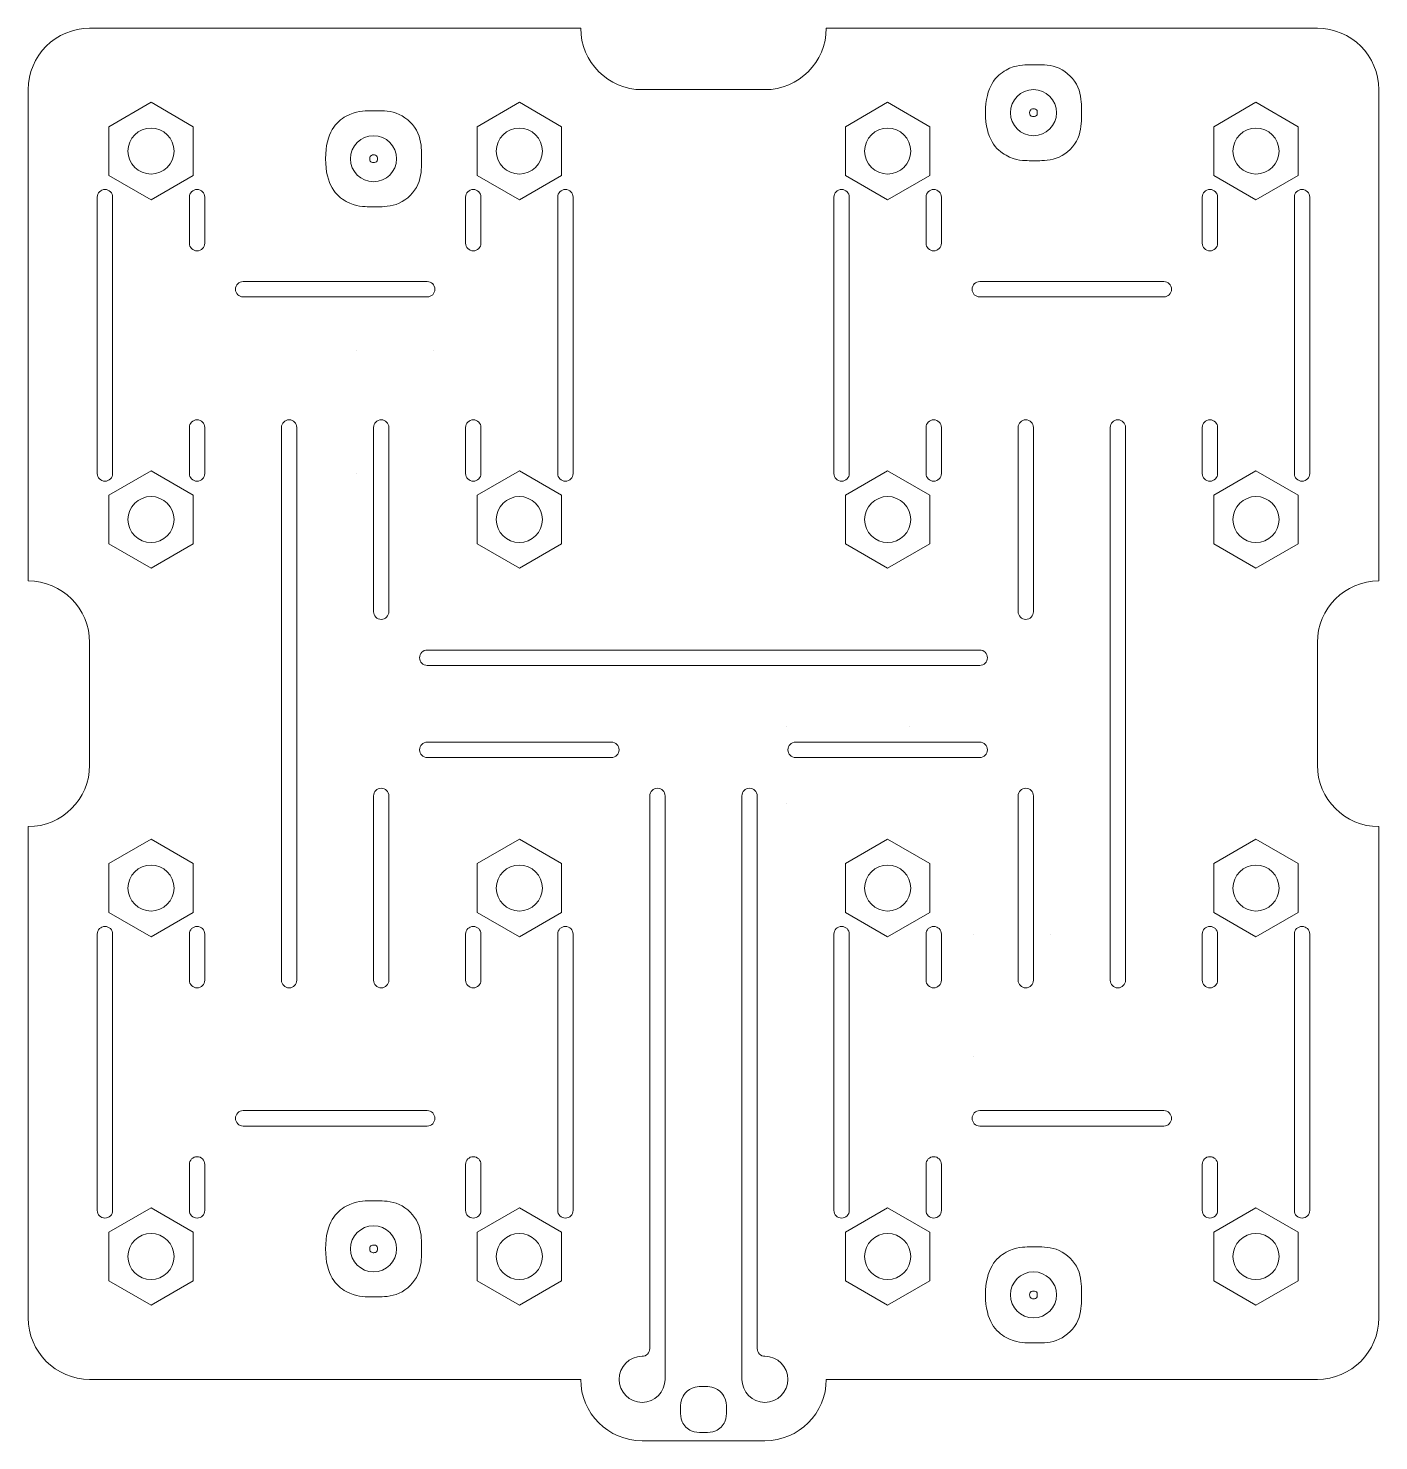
# Model space of a CAD drawing. Header units: millimetres. Extents: x -44 to 44, y -48 to 44.
import ezdxf

# ---------------------------------------------------------------- set-up
doc = ezdxf.new("R2010")
doc.units = ezdxf.units.MM
doc.layers.add('CuttingLines_0p003mm', color=5, linetype='CONTINUOUS', lineweight=0, true_color=0x0000ff)

# ---------------------------------------------------------------- blocks, each defined once
blk = doc.blocks.new('M3_NutHole_CL')
at = {"layer": 'CuttingLines_0p003mm'}
for p, q in [((0, 3.175426), (-2.75, 1.587713)), ((0, 3.175426), (2.75, 1.587713)), ((-2.75, 1.587713), (-2.75, -1.587713)), ((2.75, 1.587713), (2.75, -1.587713)), ((-2.75, -1.587713), (0, -3.175426)), ((2.75, -1.587713), (0, -3.175426))]:
    blk.add_line(p, q, dxfattribs=at)

msp = doc.modelspace()

# ---------------------------------------------------------------- linework, layer by layer
at = {"layer": 'CuttingLines_0p003mm'}
for p, q in [((-40, 44), (-8, 44)), ((8, 44), (40, 44)), ((-44, 40), (-44, 8)), ((-4, 40), (4, 40)), ((44, 8), (44, 40)), ((-39.5, 33), (-39.5, 15)), ((-38.5, 33), (-38.5, 15)), ((-33.5, 30), (-33.5, 33)), ((-32.5, 30), (-32.5, 33)), ((-15.5, 33), (-15.5, 30)), ((-14.5, 33), (-14.5, 30)), ((-9.5, 33), (-9.5, 15)), ((-8.5, 33), (-8.5, 15)), ((8.5, 33), (8.5, 15)), ((9.5, 33), (9.5, 15)), ((14.5, 30), (14.5, 33)), ((15.5, 30), (15.5, 33)), ((32.5, 33), (32.5, 30)), ((33.5, 33), (33.5, 30)), ((38.5, 33), (38.5, 15)), ((39.5, 33), (39.5, 15)), ((-18, 27.5), (-30, 27.5)), ((18, 27.5), (30, 27.5)), ((-18, 26.5), (-30, 26.5)), ((18, 26.5), (30, 26.5)), ((-33.5, 18), (-33.5, 15)), ((-32.5, 18), (-32.5, 15)), ((-27.5, -18), (-27.5, 18)), ((-26.5, -18), (-26.5, 18)), ((-21.5, 6), (-21.5, 18)), ((-20.5, 6), (-20.5, 18)), ((-15.5, 18), (-15.5, 15)), ((-14.5, 18), (-14.5, 15)), ((14.5, 18), (14.5, 15)), ((15.5, 18), (15.5, 15)), ((20.5, 6), (20.5, 18)), ((21.5, 6), (21.5, 18)), ((26.5, 18), (26.5, -18)), ((27.5, 18), (27.5, -18)), ((32.5, 18), (32.5, 15)), ((33.5, 18), (33.5, 15)), ((-40, 4), (-40, -4)), ((40, 4), (40, -4)), ((-18, 3.5), (18, 3.5)), ((-18, 2.5), (18, 2.5)), ((-18, -2.5), (-6, -2.5)), ((6, -2.5), (18, -2.5)), ((-18, -3.5), (-6, -3.5)), ((6, -3.5), (18, -3.5)), ((-21.5, -18), (-21.5, -6)), ((-20.5, -18), (-20.5, -6)), ((-3.5, -6), (-3.5, -42)), ((-2.5, -6), (-2.5, -44)), ((2.5, -6), (2.5, -44)), ((3.5, -6), (3.5, -42)), ((20.5, -6), (20.5, -18)), ((21.5, -6), (21.5, -18)), ((-44, -8), (-44, -40)), ((44, -40), (44, -8)), ((-39.5, -15), (-39.5, -33)), ((-38.5, -15), (-38.5, -33)), ((-33.5, -15), (-33.5, -18)), ((-32.5, -15), (-32.5, -18)), ((-15.5, -15), (-15.5, -18)), ((-14.5, -15), (-14.5, -18)), ((-9.5, -15), (-9.5, -33)), ((-8.5, -15), (-8.5, -33)), ((8.5, -15), (8.5, -33)), ((9.5, -15), (9.5, -33)), ((14.5, -15), (14.5, -18)), ((15.5, -15), (15.5, -18)), ((32.5, -15), (32.5, -18)), ((33.5, -15), (33.5, -18)), ((38.5, -15), (38.5, -33)), ((39.5, -15), (39.5, -33)), ((-18, -26.5), (-30, -26.5)), ((18, -26.5), (30, -26.5)), ((-18, -27.5), (-30, -27.5)), ((18, -27.5), (30, -27.5)), ((-33.5, -33), (-33.5, -30)), ((-32.5, -33), (-32.5, -30)), ((-15.5, -33), (-15.5, -30)), ((-14.5, -33), (-14.5, -30)), ((14.5, -30), (14.5, -33)), ((15.5, -30), (15.5, -33)), ((32.5, -30), (32.5, -33)), ((33.5, -30), (33.5, -33)), ((-4, -42.5), (-4, -42.5)), ((4, -42.5), (4, -42.5)), ((-40, -44), (-8, -44)), ((8, -44), (40, -44)), ((4, -48), (-4, -48))]:
    msp.add_line(p, q, dxfattribs=at)
for centre in [(-36, 36), (-12, 36), (12, 36), (36, 36), (-36, 12), (-12, 12), (12, 12), (36, 12), (-36, -12), (-12, -12), (12, -12), (36, -12), (-36, -36), (-12, -36), (12, -36), (36, -36)]:
    msp.add_circle(centre, 1.5, dxfattribs=at)
for centre, radius, start, end in [((-40, 40), 4, 90, 180), ((-4, 44), 4, 180, 270), ((4, 44), 4, 270, 0), ((40, 40), 4, 0, 90), ((-39, 33), 0.5, 0, 180), ((-33, 33), 0.5, 0, 180), ((-15, 33), 0.5, 0, 180), ((-9, 33), 0.5, 0, 180), ((9, 33), 0.5, 0, 180), ((15, 33), 0.5, 0, 180), ((33, 33), 0.5, 0, 180), ((39, 33), 0.5, 0, 180), ((-33, 30), 0.5, 180, 0), ((-15, 30), 0.5, 180, 0), ((15, 30), 0.5, 180, 0), ((33, 30), 0.5, 180, 0), ((-30, 27), 0.5, 90, 270), ((-18, 27), 0.5, 270, 90), ((18, 27), 0.5, 90, 270), ((30, 27), 0.5, 270, 90), ((-33, 18), 0.5, 0, 180), ((-27, 18), 0.5, 0, 180), ((-21, 18), 0.5, 0, 180), ((-15, 18), 0.5, 0, 180), ((15, 18), 0.5, 0, 180), ((21, 18), 0.5, 0, 180), ((27, 18), 0.5, 0, 180), ((33, 18), 0.5, 0, 180), ((-39, 15), 0.5, 180, 0), ((-33, 15), 0.5, 180, 0), ((-15, 15), 0.5, 180, 0), ((-9, 15), 0.5, 180, 0), ((9, 15), 0.5, 180, 0), ((15, 15), 0.5, 180, 0), ((33, 15), 0.5, 180, 360), ((39, 15), 0.5, 180, 0), ((-44, 4), 4, 0, 90), ((44, 4), 4, 90, 180), ((-21, 6), 0.5, 180, 0), ((21, 6), 0.5, 180, 0), ((-18, 3), 0.5, 90, 270), ((18, 3), 0.5, 270, 90), ((-18, -3), 0.5, 90, 270), ((-6, -3), 0.5, 270, 90), ((6, -3), 0.5, 90, 270), ((18, -3), 0.5, 270, 90), ((-44, -4), 4, 270, 0), ((44, -4), 4, 180, 270), ((-21, -6), 0.5, 0, 180), ((-3, -6), 0.5, 0, 180), ((3, -6), 0.5, 360, 180), ((21, -6), 0.5, 0, 180), ((-39, -15), 0.5, 0, 180), ((-33, -15), 0.5, 0, 180), ((-15, -15), 0.5, 360, 180), ((-9, -15), 0.5, 360, 180), ((9, -15), 0.5, 0, 180), ((15, -15), 0.5, 0, 180), ((33, -15), 0.5, 360, 180), ((39, -15), 0.5, 360, 180), ((-33, -18), 0.5, 180, 0), ((-27, -18), 0.5, 180, 0), ((-21, -18), 0.5, 180, 0), ((-15, -18), 0.5, 180, 0), ((15, -18), 0.5, 180, 0), ((21, -18), 0.5, 180, 0), ((27, -18), 0.5, 180, 0), ((33, -18), 0.5, 180, 0), ((-30, -27), 0.5, 90, 270), ((-18, -27), 0.5, 270, 90), ((18, -27), 0.5, 90, 270), ((30, -27), 0.5, 270, 90), ((-33, -30), 0.5, 0, 180), ((-15, -30), 0.5, 360, 180), ((15, -30), 0.5, 0, 180), ((33, -30), 0.5, 0, 180), ((-39, -33), 0.5, 180, 0), ((-33, -33), 0.5, 180, 0), ((-15, -33), 0.5, 180, 360), ((-9, -33), 0.5, 180, 0), ((9, -33), 0.5, 180, 0), ((15, -33), 0.5, 180, 0), ((33, -33), 0.5, 180, 0), ((39, -33), 0.5, 180, 0), ((-40, -40), 4, 180, 270), ((40, -40), 4, 270, 0), ((-4, -42), 0.5, 270, 360), ((4, -42), 0.5, 180, 270), ((-4, -44), 1.5, 90, 0), ((4, -44), 1.5, 180, 90), ((-4, -44), 4, 180, 270), ((4, -44), 4, 270, 0)]:
    msp.add_arc(centre, radius, start, end, dxfattribs=at)
for centre in [(21.5, 38.5), (-21.5, 35.5), (-21.5, -35.5), (21.5, -38.5)]:
    msp.add_ellipse(centre, major_axis=(-1.5, 0), ratio=1, dxfattribs=at)
for points in [[(18.3754, 38.4997), (18.3754, 40.2253), (19.7748, 41.6247), (21.5004, 41.6247), (21.5004, 41.6247), (23.226, 41.6247), (24.6254, 40.2253), (24.6254, 38.4997), (24.6254, 38.4997), (24.6254, 36.7741), (23.226, 35.3747), (21.5004, 35.3747), (21.5004, 35.3747), (19.7748, 35.3747), (18.3754, 36.7741), (18.3754, 38.4997)], [(21.2504, 38.4997), (21.2504, 38.6378), (21.3623, 38.7497), (21.5004, 38.7497), (21.5004, 38.7497), (21.6384, 38.7497), (21.7504, 38.6378), (21.7504, 38.4997), (21.7504, 38.4997), (21.7504, 38.3616), (21.6384, 38.2497), (21.5004, 38.2497), (21.5004, 38.2497), (21.3623, 38.2497), (21.2504, 38.3616), (21.2504, 38.4997)], [(-24.6246, 35.4997), (-24.6246, 37.2253), (-23.2252, 38.6247), (-21.4996, 38.6247), (-21.4996, 38.6247), (-19.774, 38.6247), (-18.3746, 37.2253), (-18.3746, 35.4997), (-18.3746, 35.4997), (-18.3746, 33.7741), (-19.774, 32.3747), (-21.4996, 32.3747), (-21.4996, 32.3747), (-23.2252, 32.3747), (-24.6246, 33.7741), (-24.6246, 35.4997)], [(-21.7496, 35.4997), (-21.7496, 35.6378), (-21.6377, 35.7497), (-21.4996, 35.7497), (-21.4996, 35.7497), (-21.3616, 35.7497), (-21.2496, 35.6378), (-21.2496, 35.4997), (-21.2496, 35.4997), (-21.2496, 35.3616), (-21.3616, 35.2497), (-21.4996, 35.2497), (-21.4996, 35.2497), (-21.6377, 35.2497), (-21.7496, 35.3616), (-21.7496, 35.4997)], [(-22.6003, 23), (-22.6003, 23), (-22.6003, 23), (-22.6003, 23)], [(-22.6003, 23), (-22.6003, 23), (-22.6003, 23), (-22.6003, 23)], [(-17.6003, 23), (-17.6003, 23), (-17.6003, 23), (-17.6003, 23)], [(-22.6003, 15), (-22.6003, 15), (-22.6003, 15), (-22.6003, 15)], [(5.3996, -1.5), (5.3996, -1.5), (5.3996, -1.5), (5.3996, -1.5)], [(5.3996, -1.5), (5.3996, -1.5), (5.3996, -1.5), (5.3996, -1.5)], [(13.3996, -1.5), (13.3996, -1.5), (13.3996, -1.5), (13.3996, -1.5)], [(5.3996, -6.5), (5.3996, -6.5), (5.3996, -6.5), (5.3996, -6.5)], [(17.5995, -14.9999), (17.5995, -14.9999), (17.5995, -14.9999), (17.5995, -14.9999)], [(17.5995, -14.9999), (17.5995, -14.9999), (17.5995, -14.9999), (17.5995, -14.9999)], [(22.5996, -15), (22.5996, -15), (22.5996, -15), (22.5996, -15)], [(17.5995, -23), (17.5995, -23), (17.5995, -23), (17.5995, -23)], [(-24.6246, -35.5003), (-24.6246, -33.7747), (-23.2252, -32.3753), (-21.4996, -32.3753), (-21.4996, -32.3753), (-19.774, -32.3753), (-18.3746, -33.7747), (-18.3746, -35.5003), (-18.3746, -35.5003), (-18.3746, -37.2259), (-19.774, -38.6253), (-21.4996, -38.6253), (-21.4996, -38.6253), (-23.2252, -38.6253), (-24.6246, -37.2259), (-24.6246, -35.5003)], [(-21.7496, -35.5003), (-21.7496, -35.3622), (-21.6377, -35.2503), (-21.4996, -35.2503), (-21.4996, -35.2503), (-21.3616, -35.2503), (-21.2496, -35.3622), (-21.2496, -35.5003), (-21.2496, -35.5003), (-21.2496, -35.6384), (-21.3616, -35.7503), (-21.4996, -35.7503), (-21.4996, -35.7503), (-21.6377, -35.7503), (-21.7496, -35.6384), (-21.7496, -35.5003)], [(18.3754, -38.5003), (18.3754, -36.7747), (19.7748, -35.3753), (21.5004, -35.3753), (21.5004, -35.3753), (23.226, -35.3753), (24.6254, -36.7747), (24.6254, -38.5003), (24.6254, -38.5003), (24.6254, -40.2259), (23.226, -41.6253), (21.5004, -41.6253), (21.5004, -41.6253), (19.7748, -41.6253), (18.3754, -40.2259), (18.3754, -38.5003)], [(21.2504, -38.5003), (21.2504, -38.3622), (21.3623, -38.2503), (21.5004, -38.2503), (21.5004, -38.2503), (21.6384, -38.2503), (21.7504, -38.3622), (21.7504, -38.5003), (21.7504, -38.5003), (21.7504, -38.6384), (21.6384, -38.7503), (21.5004, -38.7503), (21.5004, -38.7503), (21.3623, -38.7503), (21.2504, -38.6384), (21.2504, -38.5003)], [(0, -44.4617), (-0.8284, -44.4617), (-1.4999, -45.1333), (-1.4999, -45.9617), (-1.4999, -45.9617), (-1.5, -46.7902), (-0.8284, -47.4617), (0, -47.4617), (0, -47.4617), (0.8284, -47.4618), (1.4999, -46.7902), (1.4999, -45.9618), (1.4999, -45.9618), (1.5, -45.1333), (0.8284, -44.4618), (0, -44.4618)]]:
    msp.add_open_spline(points, degree=3, dxfattribs=at)

# ---------------------------------------------------------------- block references
for p in [(-36, 36), (-12, 36), (12, 36), (36, 36), (-36, 12), (-12, 12), (12, 12), (36, 12), (-36, -12), (-12, -12), (12, -12), (36, -12), (-36, -36), (-12, -36), (12, -36), (36, -36)]:
    msp.add_blockref('M3_NutHole_CL', p, dxfattribs=at)

doc.saveas('drawing.dxf')
